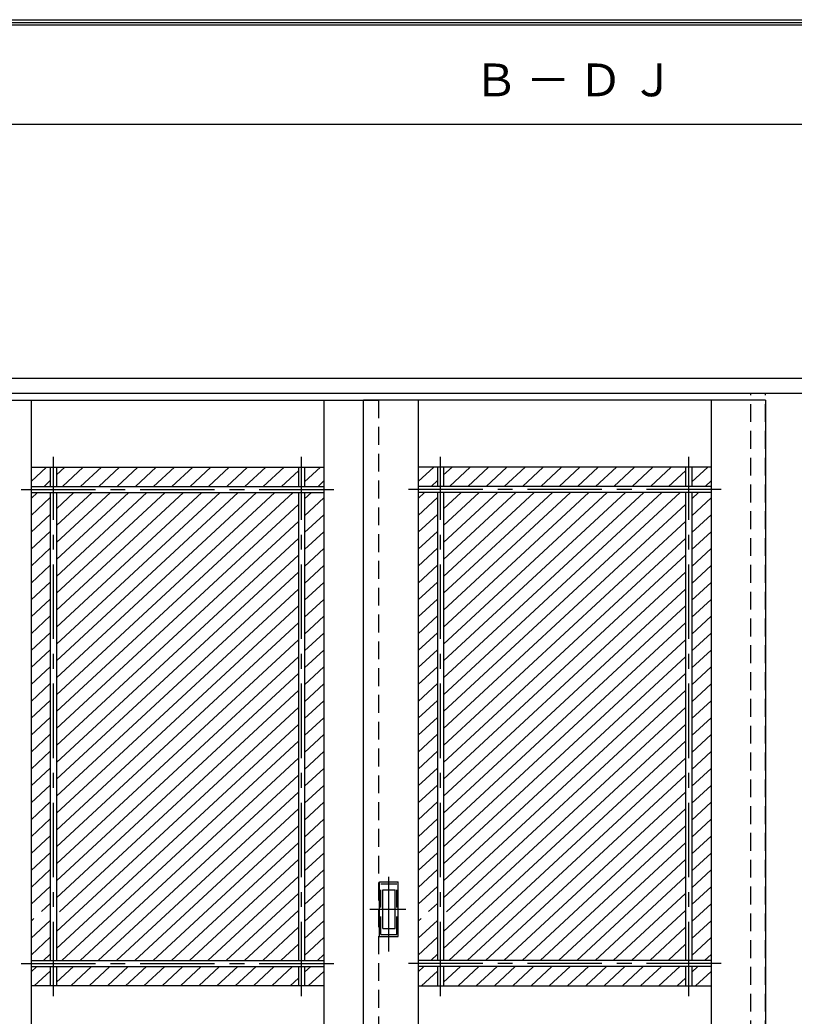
# Model space of a CAD drawing. Units: millimetres, scale not verified. Extents: x -6000 to 5700, y -4307 to 4175.
# Drawn here: x -3812 to -2252, y 2168 to 4175 of the extents above; entities that cross this region are included whole.
import ezdxf

# ---------------------------------------------------------------- set-up
doc = ezdxf.new("R2010")
doc.units = ezdxf.units.MM
doc.header["$LTSCALE"] = 30
doc.linetypes.add('CHAIN1', pattern=[8, 5, -1, 1, -1])
doc.linetypes.add('DASHED1', pattern=[1.8, 1.2, -0.6])
for name, color, linetype in [('0-2_扉', 7, 'Continuous'), ('0-4_枠', 3, 'Continuous'), ('0-6_引手', 7, 'Continuous'), ('0-A_文字', 7, 'Continuous'), ('0-C_ハッチ', 4, 'Continuous'), ('F-1_枠', 6, 'Continuous')]:
    doc.layers.add(name, color=color, linetype=linetype)
doc.styles.add('ＭＳ ゴシック', font='')
doc.styles.get('ＭＳ ゴシック').set_extended_font_data('MS Gothic')

msp = doc.modelspace()

# ---------------------------------------------------------------- linework, layer by layer
at = {"layer": '0-2_扉'}
for p, q in [((-3899.15, 3409), (-3089.15, 3409)), ((-3789.15, 3409), (-3789.15, 1426)), ((-3199.15, 3409), (-3199.15, 1426)), ((-3119.15, 1426), (-3119.15, 3409)), ((-2309.15, 3409), (-3119.15, 3409)), ((-3009.15, 3409), (-3009.15, 1426)), ((-2419.15, 3409), (-2419.15, 1426)), ((-3789.15, 3274), (-3199.15, 3274)), ((-3750.4, 3274), (-3750.4, 3235.25)), ((-3737.9, 3274), (-3737.9, 3235.25)), ((-3250.4, 3274), (-3250.4, 3235.25)), ((-3237.9, 3274), (-3237.9, 3235.25)), ((-2419.15, 3274), (-3009.15, 3274)), ((-2970.4, 3274), (-2970.4, 3235.25)), ((-2957.9, 3274), (-2957.9, 3235.25)), ((-2470.4, 3274), (-2470.4, 3235.25)), ((-2457.9, 3274), (-2457.9, 3235.25)), ((-3789.15, 3235.25), (-3199.15, 3235.25)), ((-2419.15, 3235.25), (-3009.15, 3235.25)), ((-3789.15, 3222.75), (-3199.15, 3222.75)), ((-3750.4, 3222.75), (-3750.4, 2280.25)), ((-3737.9, 3222.75), (-3737.9, 2280.25)), ((-3250.4, 3222.75), (-3250.4, 2280.25)), ((-3237.9, 3222.75), (-3237.9, 2280.25)), ((-2419.15, 3222.75), (-3009.15, 3222.75)), ((-2970.4, 3222.75), (-2970.4, 2280.25)), ((-2957.9, 3222.75), (-2957.9, 2280.25)), ((-2470.4, 3222.75), (-2470.4, 2280.25)), ((-2457.9, 3222.75), (-2457.9, 2280.25)), ((-3789.15, 2280.25), (-3199.15, 2280.25)), ((-2419.15, 2280.25), (-3009.15, 2280.25)), ((-3789.15, 2267.75), (-3199.15, 2267.75)), ((-3750.4, 2267.75), (-3750.4, 2229)), ((-3737.9, 2267.75), (-3737.9, 2229)), ((-3250.4, 2267.75), (-3250.4, 2229)), ((-3237.9, 2267.75), (-3237.9, 2229)), ((-2419.15, 2267.75), (-3009.15, 2267.75)), ((-2970.4, 2267.75), (-2970.4, 2229)), ((-2957.9, 2267.75), (-2957.9, 2229)), ((-2470.4, 2267.75), (-2470.4, 2229)), ((-2457.9, 2267.75), (-2457.9, 2229)), ((-3199.15, 2229), (-3789.15, 2229)), ((-3009.15, 2229), (-2419.15, 2229))]:
    msp.add_line(p, q, dxfattribs=at)
at = {"layer": '0-2_扉', "linetype": 'CHAIN1'}
for p, q in [((-3744.15, 2207.93), (-3744.15, 3294.57)), ((-3244.15, 2207.93), (-3244.15, 3294.57)), ((-2964.15, 2207.93), (-2964.15, 3294.57)), ((-2464.15, 2207.93), (-2464.15, 3294.57)), ((-3809.34, 3229), (-3179.35, 3229)), ((-2398.96, 3229), (-3028.95, 3229)), ((-3809.34, 2274), (-3179.35, 2274)), ((-2398.96, 2274), (-3028.95, 2274))]:
    msp.add_line(p, q, dxfattribs=at)
at = {"layer": '0-2_扉'}
msp.add_lwpolyline([(-2309.15, 3409), (-2309.15, 1426), (-3119.15, 1426)], dxfattribs=at)
at = {"layer": '0-4_枠'}
for p, q in [((-4706.15, 3453), (-1499.15, 3453)), ((-4676.15, 3423), (-1529.15, 3423))]:
    msp.add_line(p, q, dxfattribs=at)
at = {"layer": '0-4_枠', "color": 4, "linetype": 'DASHED1'}
for p, q in [((-2339.15, 1421), (-2339.15, 3423)), ((-2309.15, 1421), (-2309.15, 3423)), ((-3089.15, 3409), (-3089.15, 1426))]:
    msp.add_line(p, q, dxfattribs=at)
at = {"layer": '0-6_引手', "linetype": 'CHAIN1'}
for p, q in [((-3068.15, 2298.27), (-3068.15, 2469.12)), ((-3106.22, 2383.5), (-3033.72, 2383.5))]:
    msp.add_line(p, q, dxfattribs=at)
at = {"layer": '0-6_引手'}
for p, q in [((-3087.15, 2438.5), (-3049.15, 2438.5)), ((-3087.15, 2328.5), (-3087.15, 2438.5)), ((-3049.15, 2328.5), (-3049.15, 2438.5)), ((-3080.65, 2422.5), (-3055.65, 2422.5)), ((-3080.65, 2344.5), (-3080.65, 2422.5)), ((-3055.65, 2344.5), (-3055.65, 2422.5)), ((-3087.15, 2328.5), (-3049.15, 2328.5)), ((-3080.65, 2344.5), (-3055.65, 2344.5))]:
    msp.add_line(p, q, dxfattribs=at)
at = {"layer": '0-6_引手', "linetype": 'DASHED1'}
for p, q in [((-3052.15, 2332.5), (-3052.15, 2434.5)), ((-3084.15, 2332.5), (-3052.15, 2332.5))]:
    msp.add_line(p, q, dxfattribs=at)
msp.add_lwpolyline([(-3084.15, 2332.5), (-3084.15, 2434.5), (-3052.15, 2434.5)], dxfattribs=at)
at = {"layer": '0-C_ハッチ'}
for p, q in [((-3757.8, 3274), (-3789.15, 3244.97)), ((-3721.01, 3274), (-3737.9, 3258.36)), ((-3684.21, 3274), (-3726.06, 3235.25)), ((-3647.41, 3274), (-3689.26, 3235.25)), ((-3610.62, 3274), (-3652.47, 3235.25)), ((-3573.82, 3274), (-3615.67, 3235.25)), ((-3537.02, 3274), (-3578.87, 3235.25)), ((-3500.23, 3274), (-3542.08, 3235.25)), ((-3463.43, 3274), (-3505.28, 3235.25)), ((-3426.63, 3274), (-3468.48, 3235.25)), ((-3389.84, 3274), (-3431.69, 3235.25)), ((-3353.04, 3274), (-3394.89, 3235.25)), ((-3316.24, 3274), (-3358.09, 3235.25)), ((-3279.45, 3274), (-3321.3, 3235.25)), ((-3205.85, 3274), (-3237.9, 3244.33)), ((-2977.8, 3274), (-3009.15, 3244.97)), ((-2941.01, 3274), (-2957.9, 3258.36)), ((-2904.21, 3274), (-2946.06, 3235.25)), ((-2867.41, 3274), (-2909.26, 3235.25)), ((-2830.62, 3274), (-2872.47, 3235.25)), ((-2793.82, 3274), (-2835.67, 3235.25)), ((-2757.02, 3274), (-2798.87, 3235.25)), ((-2720.23, 3274), (-2762.08, 3235.25)), ((-2683.43, 3274), (-2725.28, 3235.25)), ((-2646.63, 3274), (-2688.48, 3235.25)), ((-2609.84, 3274), (-2651.69, 3235.25)), ((-2573.04, 3274), (-2614.89, 3235.25)), ((-2536.24, 3274), (-2578.09, 3235.25)), ((-2499.45, 3274), (-2541.3, 3235.25)), ((-2425.85, 3274), (-2457.9, 3244.33)), ((-3250.4, 3266.82), (-3284.5, 3235.25)), ((-2470.4, 3266.82), (-2504.5, 3235.25)), ((-3750.4, 3246.78), (-3762.86, 3235.25)), ((-3199.15, 3246.13), (-3210.9, 3235.25)), ((-2970.4, 3246.78), (-2982.86, 3235.25)), ((-2419.15, 3246.13), (-2430.9, 3235.25)), ((-3776.36, 3222.75), (-3789.15, 3210.9)), ((-3750.4, 3212.71), (-3789.15, 3176.83)), ((-3702.76, 3222.75), (-3737.9, 3190.22)), ((-3629.17, 3222.75), (-3737.9, 3122.07)), ((-3665.97, 3222.75), (-3737.9, 3156.14)), ((-3592.37, 3222.75), (-3737.9, 3088)), ((-3555.58, 3222.75), (-3737.9, 3053.93)), ((-3518.78, 3222.75), (-3737.9, 3019.86)), ((-3481.98, 3222.75), (-3737.9, 2985.79)), ((-3445.19, 3222.75), (-3737.9, 2951.72)), ((-3408.39, 3222.75), (-3737.9, 2917.65)), ((-3371.59, 3222.75), (-3737.9, 2883.58)), ((-3334.8, 3222.75), (-3737.9, 2849.5)), ((-3298, 3222.75), (-3737.9, 2815.43)), ((-3261.2, 3222.75), (-3737.9, 2781.36)), ((-3224.4, 3222.75), (-3237.9, 3210.25)), ((-3199.15, 3212.06), (-3237.9, 3176.18)), ((-2996.36, 3222.75), (-3009.15, 3210.9)), ((-2970.4, 3212.71), (-3009.15, 3176.83)), ((-2922.76, 3222.75), (-2957.9, 3190.22)), ((-2849.17, 3222.75), (-2957.9, 3122.07)), ((-2885.97, 3222.75), (-2957.9, 3156.14)), ((-2812.37, 3222.75), (-2957.9, 3088)), ((-2775.58, 3222.75), (-2957.9, 3053.93)), ((-2738.78, 3222.75), (-2957.9, 3019.86)), ((-2701.98, 3222.75), (-2957.9, 2985.79)), ((-2665.19, 3222.75), (-2957.9, 2951.72)), ((-2628.39, 3222.75), (-2957.9, 2917.65)), ((-2591.59, 3222.75), (-2957.9, 2883.58)), ((-2554.8, 3222.75), (-2957.9, 2849.5)), ((-2518, 3222.75), (-2957.9, 2815.43)), ((-2481.2, 3222.75), (-2957.9, 2781.36)), ((-2444.4, 3222.75), (-2457.9, 3210.25)), ((-2419.15, 3212.06), (-2457.9, 3176.18)), ((-3250.4, 3198.68), (-3737.9, 2747.29)), ((-2470.4, 3198.68), (-2957.9, 2747.29)), ((-3750.4, 3178.64), (-3789.15, 3142.76)), ((-3199.15, 3177.99), (-3237.9, 3142.11)), ((-2970.4, 3178.64), (-3009.15, 3142.76)), ((-2419.15, 3177.99), (-2457.9, 3142.11)), ((-3250.4, 3164.61), (-3737.9, 2713.22)), ((-2470.4, 3164.61), (-2957.9, 2713.22)), ((-3750.4, 3144.57), (-3789.15, 3108.69)), ((-3199.15, 3143.92), (-3237.9, 3108.04)), ((-2970.4, 3144.57), (-3009.15, 3108.69)), ((-2419.15, 3143.92), (-2457.9, 3108.04)), ((-3250.4, 3130.54), (-3737.9, 2679.15)), ((-2470.4, 3130.54), (-2957.9, 2679.15)), ((-3750.4, 3110.5), (-3789.15, 3074.62)), ((-3250.4, 3096.47), (-3737.9, 2645.08)), ((-3199.15, 3109.85), (-3237.9, 3073.97)), ((-2970.4, 3110.5), (-3009.15, 3074.62)), ((-2470.4, 3096.47), (-2957.9, 2645.08)), ((-2419.15, 3109.85), (-2457.9, 3073.97)), ((-3750.4, 3076.43), (-3789.15, 3040.55)), ((-3199.15, 3075.78), (-3237.9, 3039.9)), ((-2970.4, 3076.43), (-3009.15, 3040.55)), ((-2419.15, 3075.78), (-2457.9, 3039.9)), ((-3250.4, 3062.4), (-3737.9, 2611.01)), ((-2470.4, 3062.4), (-2957.9, 2611.01)), ((-3750.4, 3042.36), (-3789.15, 3006.48)), ((-3199.15, 3041.71), (-3237.9, 3005.83)), ((-2970.4, 3042.36), (-3009.15, 3006.48)), ((-2419.15, 3041.71), (-2457.9, 3005.83)), ((-3250.4, 3028.32), (-3737.9, 2576.94)), ((-2470.4, 3028.32), (-2957.9, 2576.94)), ((-3750.4, 3008.29), (-3789.15, 2972.41)), ((-3250.4, 2994.25), (-3737.9, 2542.86)), ((-3199.15, 3007.64), (-3237.9, 2971.76)), ((-2970.4, 3008.29), (-3009.15, 2972.41)), ((-2470.4, 2994.25), (-2957.9, 2542.86)), ((-2419.15, 3007.64), (-2457.9, 2971.76)), ((-3750.4, 2974.21), (-3789.15, 2938.33)), ((-3199.15, 2973.57), (-3237.9, 2937.69)), ((-2970.4, 2974.21), (-3009.15, 2938.33)), ((-2419.15, 2973.57), (-2457.9, 2937.69)), ((-3250.4, 2960.18), (-3737.9, 2508.79)), ((-2470.4, 2960.18), (-2957.9, 2508.79)), ((-3750.4, 2940.14), (-3789.15, 2904.26)), ((-3199.15, 2939.49), (-3237.9, 2903.61)), ((-2970.4, 2940.14), (-3009.15, 2904.26)), ((-2419.15, 2939.49), (-2457.9, 2903.61)), ((-3250.4, 2926.11), (-3737.9, 2474.72)), ((-2470.4, 2926.11), (-2957.9, 2474.72)), ((-3750.4, 2906.07), (-3789.15, 2870.19)), ((-3250.4, 2892.04), (-3737.9, 2440.65)), ((-3199.15, 2905.42), (-3237.9, 2869.54)), ((-2970.4, 2906.07), (-3009.15, 2870.19)), ((-2470.4, 2892.04), (-2957.9, 2440.65)), ((-2419.15, 2905.42), (-2457.9, 2869.54)), ((-3750.4, 2872), (-3789.15, 2836.12)), ((-3199.15, 2871.35), (-3237.9, 2835.47)), ((-2970.4, 2872), (-3009.15, 2836.12)), ((-2419.15, 2871.35), (-2457.9, 2835.47)), ((-3250.4, 2857.97), (-3737.9, 2406.58)), ((-2470.4, 2857.97), (-2957.9, 2406.58)), ((-3750.4, 2837.93), (-3789.15, 2802.05)), ((-3199.15, 2837.28), (-3237.9, 2801.4)), ((-2970.4, 2837.93), (-3009.15, 2802.05)), ((-2419.15, 2837.28), (-2457.9, 2801.4)), ((-3250.4, 2823.9), (-3732, 2377.97)), ((-2470.4, 2823.9), (-2952, 2377.97)), ((-3750.4, 2803.86), (-3789.15, 2767.98)), ((-3250.4, 2789.83), (-3737.9, 2338.44)), ((-3199.15, 2803.21), (-3237.9, 2767.33)), ((-2970.4, 2803.86), (-3009.15, 2767.98)), ((-2470.4, 2789.83), (-2957.9, 2338.44)), ((-2419.15, 2803.21), (-2457.9, 2767.33)), ((-3750.4, 2769.79), (-3789.15, 2733.91)), ((-2970.4, 2769.79), (-3009.15, 2733.91)), ((-3250.4, 2755.76), (-3737.9, 2304.37)), ((-3199.15, 2769.14), (-3237.9, 2733.26)), ((-2470.4, 2755.76), (-2957.9, 2304.37)), ((-2419.15, 2769.14), (-2457.9, 2733.26)), ((-3750.4, 2735.72), (-3789.15, 2699.84)), ((-3199.15, 2735.07), (-3237.9, 2699.19)), ((-2970.4, 2735.72), (-3009.15, 2699.84)), ((-2419.15, 2735.07), (-2457.9, 2699.19)), ((-3250.4, 2721.69), (-3727.15, 2280.25)), ((-2470.4, 2721.69), (-2947.15, 2280.25)), ((-3750.4, 2701.65), (-3789.15, 2665.77)), ((-3199.15, 2701), (-3237.9, 2665.12)), ((-2970.4, 2701.65), (-3009.15, 2665.77)), ((-2419.15, 2701), (-2457.9, 2665.12)), ((-3250.4, 2687.61), (-3690.35, 2280.25)), ((-2470.4, 2687.61), (-2910.35, 2280.25)), ((-3750.4, 2667.58), (-3789.15, 2631.7)), ((-3250.4, 2653.54), (-3653.56, 2280.25)), ((-3199.15, 2666.93), (-3237.9, 2631.05)), ((-2970.4, 2667.58), (-3009.15, 2631.7)), ((-2470.4, 2653.54), (-2873.56, 2280.25)), ((-2419.15, 2666.93), (-2457.9, 2631.05)), ((-3750.4, 2633.5), (-3789.15, 2597.62)), ((-3199.15, 2632.85), (-3237.9, 2596.98)), ((-2970.4, 2633.5), (-3009.15, 2597.62)), ((-2419.15, 2632.85), (-2457.9, 2596.98)), ((-3250.4, 2619.47), (-3616.76, 2280.25)), ((-2470.4, 2619.47), (-2836.76, 2280.25)), ((-3750.4, 2599.43), (-3789.15, 2563.55)), ((-3199.15, 2598.78), (-3237.9, 2562.9)), ((-2970.4, 2599.43), (-3009.15, 2563.55)), ((-2419.15, 2598.78), (-2457.9, 2562.9)), ((-3250.4, 2585.4), (-3579.96, 2280.25)), ((-2470.4, 2585.4), (-2799.96, 2280.25)), ((-3750.4, 2565.36), (-3789.15, 2529.48)), ((-3250.4, 2551.33), (-3543.17, 2280.25)), ((-3199.15, 2564.71), (-3237.9, 2528.83)), ((-2970.4, 2565.36), (-3009.15, 2529.48)), ((-2470.4, 2551.33), (-2763.17, 2280.25)), ((-2419.15, 2564.71), (-2457.9, 2528.83)), ((-3750.4, 2531.29), (-3789.15, 2495.41)), ((-3199.15, 2530.64), (-3237.9, 2494.76)), ((-2970.4, 2531.29), (-3009.15, 2495.41)), ((-2419.15, 2530.64), (-2457.9, 2494.76)), ((-3250.4, 2517.26), (-3506.37, 2280.25)), ((-2470.4, 2517.26), (-2726.37, 2280.25)), ((-3750.4, 2497.22), (-3789.15, 2461.34)), ((-3199.15, 2496.57), (-3237.9, 2460.69)), ((-2970.4, 2497.22), (-3009.15, 2461.34)), ((-2419.15, 2496.57), (-2457.9, 2460.69)), ((-3250.4, 2483.19), (-3469.57, 2280.25)), ((-2470.4, 2483.19), (-2689.57, 2280.25)), ((-3750.4, 2463.15), (-3789.15, 2427.27)), ((-3250.4, 2449.12), (-3432.78, 2280.25)), ((-3199.15, 2462.5), (-3237.9, 2426.62)), ((-2970.4, 2463.15), (-3009.15, 2427.27)), ((-2470.4, 2449.12), (-2652.78, 2280.25)), ((-2419.15, 2462.5), (-2457.9, 2426.62)), ((-3750.4, 2429.08), (-3789.15, 2393.2)), ((-3199.15, 2428.43), (-3237.9, 2392.55)), ((-2970.4, 2429.08), (-3009.15, 2393.2)), ((-2419.15, 2428.43), (-2457.9, 2392.55)), ((-3250.4, 2415.05), (-3395.98, 2280.25)), ((-2470.4, 2415.05), (-2615.98, 2280.25)), ((-3750.4, 2395.01), (-3768.23, 2378.5)), ((-3199.15, 2394.36), (-3237.9, 2358.48)), ((-2970.4, 2395.01), (-2988.23, 2378.5)), ((-2419.15, 2394.36), (-2457.9, 2358.48)), ((-3250.4, 2380.97), (-3359.18, 2280.25)), ((-2470.4, 2380.97), (-2579.18, 2280.25)), ((-3783.35, 2364.5), (-3789.15, 2359.13)), ((-3750.4, 2360.94), (-3789.15, 2325.06)), ((-3199.15, 2360.29), (-3237.9, 2324.41)), ((-3003.35, 2364.5), (-3009.15, 2359.13)), ((-2970.4, 2360.94), (-3009.15, 2325.06)), ((-2419.15, 2360.29), (-2457.9, 2324.41)), ((-3250.4, 2346.9), (-3322.39, 2280.25)), ((-2470.4, 2346.9), (-2542.39, 2280.25)), ((-3750.4, 2326.86), (-3789.15, 2290.98)), ((-3250.4, 2312.83), (-3285.59, 2280.25)), ((-3199.15, 2326.22), (-3237.9, 2290.34)), ((-2970.4, 2326.86), (-3009.15, 2290.98)), ((-2470.4, 2312.83), (-2505.59, 2280.25)), ((-2419.15, 2326.22), (-2457.9, 2290.34)), ((-3750.4, 2292.79), (-3763.95, 2280.25)), ((-3199.15, 2292.14), (-3212, 2280.25)), ((-2970.4, 2292.79), (-2983.95, 2280.25)), ((-2419.15, 2292.14), (-2432, 2280.25)), ((-3777.45, 2267.75), (-3789.15, 2256.91)), ((-3750.4, 2258.72), (-3782.5, 2229)), ((-3703.85, 2267.75), (-3737.9, 2236.23)), ((-3667.06, 2267.75), (-3708.91, 2229)), ((-3630.26, 2267.75), (-3672.11, 2229)), ((-3593.46, 2267.75), (-3635.31, 2229)), ((-3556.67, 2267.75), (-3598.52, 2229)), ((-3519.87, 2267.75), (-3561.72, 2229)), ((-3483.07, 2267.75), (-3524.92, 2229)), ((-3446.28, 2267.75), (-3488.13, 2229)), ((-3409.48, 2267.75), (-3451.33, 2229)), ((-3372.68, 2267.75), (-3414.53, 2229)), ((-3335.89, 2267.75), (-3377.74, 2229)), ((-3299.09, 2267.75), (-3340.94, 2229)), ((-3262.29, 2267.75), (-3304.14, 2229)), ((-3225.5, 2267.75), (-3237.9, 2256.26)), ((-3199.15, 2258.07), (-3230.55, 2229)), ((-2997.45, 2267.75), (-3009.15, 2256.91)), ((-2970.4, 2258.72), (-3002.5, 2229)), ((-2923.85, 2267.75), (-2957.9, 2236.23)), ((-2887.06, 2267.75), (-2928.91, 2229)), ((-2850.26, 2267.75), (-2892.11, 2229)), ((-2813.46, 2267.75), (-2855.31, 2229)), ((-2776.67, 2267.75), (-2818.52, 2229)), ((-2739.87, 2267.75), (-2781.72, 2229)), ((-2703.07, 2267.75), (-2744.92, 2229)), ((-2666.28, 2267.75), (-2708.13, 2229)), ((-2629.48, 2267.75), (-2671.33, 2229)), ((-2592.68, 2267.75), (-2634.53, 2229)), ((-2555.89, 2267.75), (-2597.74, 2229)), ((-2519.09, 2267.75), (-2560.94, 2229)), ((-2482.29, 2267.75), (-2524.14, 2229)), ((-2445.5, 2267.75), (-2457.9, 2256.26)), ((-2419.15, 2258.07), (-2450.55, 2229)), ((-3250.4, 2244.69), (-3267.35, 2229)), ((-2470.4, 2244.69), (-2487.35, 2229))]:
    msp.add_line(p, q, dxfattribs=at)
at = {"layer": 'F-1_枠'}
for p, q in [((-6000, 4175), (5700, 4175)), ((-6000, 4170), (5700, 4170)), ((-6000, 4165), (5700, 4165)), ((-6000, 3965), (5700, 3965))]:
    msp.add_line(p, q, dxfattribs=at)

# ---------------------------------------------------------------- texts
at = {"layer": '0-A_文字', "insert": (-2897.5, 4020), "char_height": 65.98, "attachment_point": 7, "style": 'ＭＳ ゴシック'}
msp.add_mtext('\\T1.17;Ｂ－ＤＪ', dxfattribs=at)

doc.saveas('drawing.dxf')
